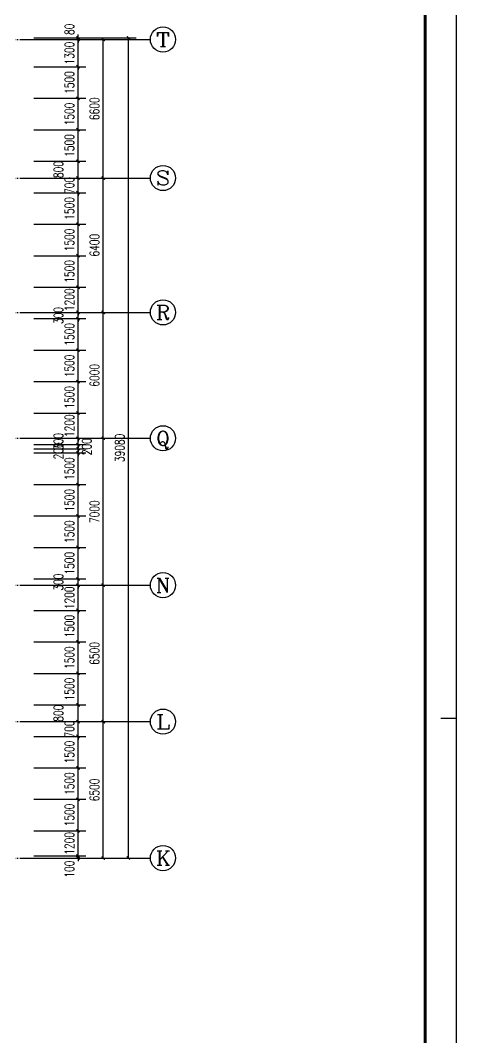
# Model space of a CAD drawing. Extents: x 712773 to 1022356, y -298958 to 209542.
# Drawn here: x 818123 to 838923, y -206609 to -158143 of the extents above; entities that cross this region are included whole.
import ezdxf
from ezdxf.enums import TextEntityAlignment as Align

# ---------------------------------------------------------------- set-up
doc = ezdxf.new("R2010")
doc.units = 0
doc.header["$LTSCALE"] = 500
doc.header["$MEASUREMENT"] = 0
doc.linetypes.add('DOTE', pattern=[2.42, 2, -0.2, 0.02, -0.2])
doc.layers.get('0').update_dxf_attribs({"linetype": 'CONTINUOUS'})
doc.layers.get('DEFPOINTS').update_dxf_attribs({"linetype": 'CONTINUOUS'})
for name, color, linetype in [('AXIS', 3, 'CONTINUOUS'), ('AXIS_TEXT', 7, 'CONTINUOUS'), ('DOTE', 1, 'DOTE'), ('T-TK', 157, 'CONTINUOUS'), ('照明平面标注层', 111, 'CONTINUOUS')]:
    doc.layers.add(name, color=color, linetype=linetype)
doc.styles.add('_TCH_AXIS', font='COMPLEX', dxfattribs={"bigfont": 'GBCBIG'})
doc.styles.add('_TCH_DIM_T3', font='SIMPLEX', dxfattribs={"width": 0.705882, "bigfont": 'GBCBIG'})
doc.styles.add('COMPLEX', font='COMPLEX')
doc.dimstyles.new('_TCH_ARCH&&150', dxfattribs={"dimtxt": 446.25, "dimasz": 150, "dimexe": 375, "dimexo": 450, "dimgap": 189.375, "dimtad": 1, "dimdec": 0, "dimzin": 0, "dimdsep": 46, "dimtxsty": '_TCH_DIM_T3', "dimblk": 'ARCHTICK', "dimcen": 0.09, "dimclrt": 7, "dimazin": 2, "dimtfac": 1, "dimtdec": 0, "dimtix": 1, "dimtmove": 2, "dimatfit": 3, "dimfxl": 0, "dimtolj": 1, "dimtzin": 0, "dimarcsym": 0})

# ---------------------------------------------------------------- blocks, each defined once
blk = doc.blocks.new('A1E图框')
at = {"layer": 'T-TK'}
for p, q in [((118900, -84100), (118900, -24700)), ((118900, -54400), (118400, -54400))]:
    blk.add_line(p, q, dxfattribs=at)
at = {"layer": 'T-TK', "const_width": 100}
blk.add_lwpolyline([(37300, -83100), (117900, -83100), (117900, -25700), (37300, -25700)], close=True, dxfattribs=at)
blk = doc.blocks.new('_ArchTick')
at = {"color": 0, "linetype": 'ByBlock', "const_width": 0.4}
blk.add_lwpolyline([(-0.5, -0.5), (0.5, 0.5)], dxfattribs=at)
blk = doc.blocks.new('*D139')
at = {"layer": 'AXIS', "color": 0, "lineweight": -2, "transparency": 16777216}
for p, q in [((818773, -158975), (823648, -158975)), ((823273, -198055), (823273, -158975)), ((818773, -198055), (823648, -198055))]:
    blk.add_line(p, q, dxfattribs=at)
at = {"layer": 'DEFPOINTS', "color": 0, "transparency": 16777216}
for p in [(818323, -158975), (823273, -158975), (818323, -198055)]:
    blk.add_point(p, dxfattribs=at)
at = {"layer": 'AXIS', "color": 0, "lineweight": -2, "transparency": 16777216, "xscale": 150, "yscale": 150, "zscale": 150}
for p, rotation in [((823273, -158975), 90), ((823273, -198055), 270)]:
    blk.add_blockref('_ArchTick', p, dxfattribs=dict(at, rotation=rotation))
at = {"layer": 'AXIS', "color": 7, "transparency": 16777216, "insert": (822861, -178515), "char_height": 446.2, "attachment_point": 5, "rotation": 90, "style": '_TCH_DIM_T3'}
blk.add_mtext('\\A1;39080', dxfattribs=at)
blk = doc.blocks.new('*D140')
at = {"layer": 'AXIS', "color": 0, "lineweight": -2, "transparency": 16777216}
for p, q in [((818773, -191555), (822448, -191555)), ((822073, -198055), (822073, -191555)), ((818773, -198055), (822448, -198055))]:
    blk.add_line(p, q, dxfattribs=at)
at = {"layer": 'DEFPOINTS', "color": 0, "transparency": 16777216}
for p in [(818323, -191555), (822073, -191555), (818323, -198055)]:
    blk.add_point(p, dxfattribs=at)
at = {"layer": 'AXIS', "color": 0, "lineweight": -2, "transparency": 16777216, "xscale": 150, "yscale": 150, "zscale": 150}
for p, rotation in [((822073, -191555), 90), ((822073, -198055), 270)]:
    blk.add_blockref('_ArchTick', p, dxfattribs=dict(at, rotation=rotation))
at = {"layer": 'AXIS', "color": 7, "transparency": 16777216, "insert": (821661, -194805), "char_height": 446.2, "attachment_point": 5, "rotation": 90, "style": '_TCH_DIM_T3'}
blk.add_mtext('\\A1;6500', dxfattribs=at)
blk = doc.blocks.new('*D141')
at = {"layer": 'AXIS', "color": 0, "lineweight": -2, "transparency": 16777216}
for p, q in [((818773, -185055), (822448, -185055)), ((822073, -191555), (822073, -185055)), ((818773, -191555), (822448, -191555))]:
    blk.add_line(p, q, dxfattribs=at)
at = {"layer": 'DEFPOINTS', "color": 0, "transparency": 16777216}
for p in [(818323, -185055), (822073, -185055), (818323, -191555)]:
    blk.add_point(p, dxfattribs=at)
at = {"layer": 'AXIS', "color": 0, "lineweight": -2, "transparency": 16777216, "xscale": 150, "yscale": 150, "zscale": 150}
for p, rotation in [((822073, -185055), 90), ((822073, -191555), 270)]:
    blk.add_blockref('_ArchTick', p, dxfattribs=dict(at, rotation=rotation))
at = {"layer": 'AXIS', "color": 7, "transparency": 16777216, "insert": (821661, -188305), "char_height": 446.2, "attachment_point": 5, "rotation": 90, "style": '_TCH_DIM_T3'}
blk.add_mtext('\\A1;6500', dxfattribs=at)
blk = doc.blocks.new('*D142')
at = {"layer": 'AXIS', "color": 0, "lineweight": -2, "transparency": 16777216}
for p, q in [((818773, -178055), (822448, -178055)), ((822073, -185055), (822073, -178055)), ((818773, -185055), (822448, -185055))]:
    blk.add_line(p, q, dxfattribs=at)
at = {"layer": 'DEFPOINTS', "color": 0, "transparency": 16777216}
for p in [(818323, -178055), (822073, -178055), (818323, -185055)]:
    blk.add_point(p, dxfattribs=at)
at = {"layer": 'AXIS', "color": 0, "lineweight": -2, "transparency": 16777216, "xscale": 150, "yscale": 150, "zscale": 150}
for p, rotation in [((822073, -178055), 90), ((822073, -185055), 270)]:
    blk.add_blockref('_ArchTick', p, dxfattribs=dict(at, rotation=rotation))
at = {"layer": 'AXIS', "color": 7, "transparency": 16777216, "insert": (821661, -181555), "char_height": 446.2, "attachment_point": 5, "rotation": 90, "style": '_TCH_DIM_T3'}
blk.add_mtext('\\A1;7000', dxfattribs=at)
blk = doc.blocks.new('*D143')
at = {"layer": 'AXIS', "color": 0, "lineweight": -2, "transparency": 16777216}
for p, q in [((818773, -172055), (822448, -172055)), ((822073, -178055), (822073, -172055)), ((818773, -178055), (822448, -178055))]:
    blk.add_line(p, q, dxfattribs=at)
at = {"layer": 'DEFPOINTS', "color": 0, "transparency": 16777216}
for p in [(818323, -172055), (822073, -172055), (818323, -178055)]:
    blk.add_point(p, dxfattribs=at)
at = {"layer": 'AXIS', "color": 0, "lineweight": -2, "transparency": 16777216, "xscale": 150, "yscale": 150, "zscale": 150}
for p, rotation in [((822073, -172055), 90), ((822073, -178055), 270)]:
    blk.add_blockref('_ArchTick', p, dxfattribs=dict(at, rotation=rotation))
at = {"layer": 'AXIS', "color": 7, "transparency": 16777216, "insert": (821661, -175055), "char_height": 446.2, "attachment_point": 5, "rotation": 90, "style": '_TCH_DIM_T3'}
blk.add_mtext('\\A1;6000', dxfattribs=at)
blk = doc.blocks.new('*D144')
at = {"layer": 'AXIS', "color": 0, "lineweight": -2, "transparency": 16777216}
for p, q in [((818773, -165655), (822448, -165655)), ((822073, -172055), (822073, -165655)), ((818773, -172055), (822448, -172055))]:
    blk.add_line(p, q, dxfattribs=at)
at = {"layer": 'DEFPOINTS', "color": 0, "transparency": 16777216}
for p in [(818323, -165655), (822073, -165655), (818323, -172055)]:
    blk.add_point(p, dxfattribs=at)
at = {"layer": 'AXIS', "color": 0, "lineweight": -2, "transparency": 16777216, "xscale": 150, "yscale": 150, "zscale": 150}
for p, rotation in [((822073, -165655), 90), ((822073, -172055), 270)]:
    blk.add_blockref('_ArchTick', p, dxfattribs=dict(at, rotation=rotation))
at = {"layer": 'AXIS', "color": 7, "transparency": 16777216, "insert": (821661, -168855), "char_height": 446.2, "attachment_point": 5, "rotation": 90, "style": '_TCH_DIM_T3'}
blk.add_mtext('\\A1;6400', dxfattribs=at)
blk = doc.blocks.new('*D145')
at = {"layer": 'AXIS', "color": 0, "lineweight": -2, "transparency": 16777216}
for p, q in [((818773, -159055), (822448, -159055)), ((822073, -165655), (822073, -159055)), ((818773, -165655), (822448, -165655))]:
    blk.add_line(p, q, dxfattribs=at)
at = {"layer": 'DEFPOINTS', "color": 0, "transparency": 16777216}
for p in [(818323, -159055), (822073, -159055), (818323, -165655)]:
    blk.add_point(p, dxfattribs=at)
at = {"layer": 'AXIS', "color": 0, "lineweight": -2, "transparency": 16777216, "xscale": 150, "yscale": 150, "zscale": 150}
for p, rotation in [((822073, -159055), 90), ((822073, -165655), 270)]:
    blk.add_blockref('_ArchTick', p, dxfattribs=dict(at, rotation=rotation))
at = {"layer": 'AXIS', "color": 7, "transparency": 16777216, "insert": (821661, -162355), "char_height": 446.2, "attachment_point": 5, "rotation": 90, "style": '_TCH_DIM_T3'}
blk.add_mtext('\\A1;6600', dxfattribs=at)
blk = doc.blocks.new('*D220')
at = {"layer": 'AXIS', "color": 0, "lineweight": -2, "transparency": 16777216}
for p, q in [((818773, -197955), (821248, -197955)), ((818773, -198055), (821248, -198055)), ((820873, -197955), (820873, -197805)), ((820873, -198055), (820873, -197955)), ((820873, -198055), (820873, -198205))]:
    blk.add_line(p, q, dxfattribs=at)
at = {"layer": 'DEFPOINTS', "color": 0, "transparency": 16777216}
for p in [(818323, -197955), (818323, -198055), (820873, -197955)]:
    blk.add_point(p, dxfattribs=at)
at = {"layer": 'AXIS', "color": 0, "lineweight": -2, "transparency": 16777216, "xscale": 150, "yscale": 150, "zscale": 150}
for p, rotation in [((820873, -197955), 270), ((820873, -198055), 90)]:
    blk.add_blockref('_ArchTick', p, dxfattribs=dict(at, rotation=rotation))
at = {"layer": 'AXIS', "color": 7, "transparency": 16777216, "insert": (820461, -198580), "char_height": 446.2, "attachment_point": 5, "rotation": 90, "style": '_TCH_DIM_T3'}
blk.add_mtext('\\A1;100', dxfattribs=at)
blk = doc.blocks.new('*D221')
at = {"layer": 'AXIS', "color": 0, "lineweight": -2, "transparency": 16777216}
for p, q in [((818773, -196755), (821248, -196755)), ((820873, -196755), (820873, -196605)), ((820873, -197955), (820873, -196755)), ((818773, -197955), (821248, -197955)), ((820873, -197955), (820873, -198105))]:
    blk.add_line(p, q, dxfattribs=at)
at = {"layer": 'DEFPOINTS', "color": 0, "transparency": 16777216}
for p in [(818323, -196755), (820873, -196755), (818323, -197955)]:
    blk.add_point(p, dxfattribs=at)
at = {"layer": 'AXIS', "color": 0, "lineweight": -2, "transparency": 16777216, "xscale": 150, "yscale": 150, "zscale": 150}
for p, rotation in [((820873, -196755), 270), ((820873, -197955), 90)]:
    blk.add_blockref('_ArchTick', p, dxfattribs=dict(at, rotation=rotation))
at = {"layer": 'AXIS', "color": 7, "transparency": 16777216, "insert": (820461, -197355), "char_height": 446.2, "attachment_point": 5, "rotation": 90, "style": '_TCH_DIM_T3'}
blk.add_mtext('\\A1;1200', dxfattribs=at)
blk = doc.blocks.new('*D222')
at = {"layer": 'AXIS', "color": 0, "lineweight": -2, "transparency": 16777216}
for p, q in [((818773, -195255), (821248, -195255)), ((820873, -196755), (820873, -195255)), ((818773, -196755), (821248, -196755))]:
    blk.add_line(p, q, dxfattribs=at)
at = {"layer": 'DEFPOINTS', "color": 0, "transparency": 16777216}
for p in [(818323, -195255), (820873, -195255), (818323, -196755)]:
    blk.add_point(p, dxfattribs=at)
at = {"layer": 'AXIS', "color": 0, "lineweight": -2, "transparency": 16777216, "xscale": 150, "yscale": 150, "zscale": 150}
for p, rotation in [((820873, -195255), 90), ((820873, -196755), 270)]:
    blk.add_blockref('_ArchTick', p, dxfattribs=dict(at, rotation=rotation))
at = {"layer": 'AXIS', "color": 7, "transparency": 16777216, "insert": (820461, -196005), "char_height": 446.2, "attachment_point": 5, "rotation": 90, "style": '_TCH_DIM_T3'}
blk.add_mtext('\\A1;1500', dxfattribs=at)
blk = doc.blocks.new('*D223')
at = {"layer": 'AXIS', "color": 0, "lineweight": -2, "transparency": 16777216}
for p, q in [((818773, -193755), (821248, -193755)), ((820873, -195255), (820873, -193755)), ((818773, -195255), (821248, -195255))]:
    blk.add_line(p, q, dxfattribs=at)
at = {"layer": 'DEFPOINTS', "color": 0, "transparency": 16777216}
for p in [(818323, -193755), (820873, -193755), (818323, -195255)]:
    blk.add_point(p, dxfattribs=at)
at = {"layer": 'AXIS', "color": 0, "lineweight": -2, "transparency": 16777216, "xscale": 150, "yscale": 150, "zscale": 150}
for p, rotation in [((820873, -193755), 90), ((820873, -195255), 270)]:
    blk.add_blockref('_ArchTick', p, dxfattribs=dict(at, rotation=rotation))
at = {"layer": 'AXIS', "color": 7, "transparency": 16777216, "insert": (820461, -194505), "char_height": 446.2, "attachment_point": 5, "rotation": 90, "style": '_TCH_DIM_T3'}
blk.add_mtext('\\A1;1500', dxfattribs=at)
blk = doc.blocks.new('*D224')
at = {"layer": 'AXIS', "color": 0, "lineweight": -2, "transparency": 16777216}
for p, q in [((818773, -192255), (821248, -192255)), ((820873, -193755), (820873, -192255)), ((818773, -193755), (821248, -193755))]:
    blk.add_line(p, q, dxfattribs=at)
at = {"layer": 'DEFPOINTS', "color": 0, "transparency": 16777216}
for p in [(818323, -192255), (820873, -192255), (818323, -193755)]:
    blk.add_point(p, dxfattribs=at)
at = {"layer": 'AXIS', "color": 0, "lineweight": -2, "transparency": 16777216, "xscale": 150, "yscale": 150, "zscale": 150}
for p, rotation in [((820873, -192255), 90), ((820873, -193755), 270)]:
    blk.add_blockref('_ArchTick', p, dxfattribs=dict(at, rotation=rotation))
at = {"layer": 'AXIS', "color": 7, "transparency": 16777216, "insert": (820461, -193005), "char_height": 446.2, "attachment_point": 5, "rotation": 90, "style": '_TCH_DIM_T3'}
blk.add_mtext('\\A1;1500', dxfattribs=at)
blk = doc.blocks.new('*D225')
at = {"layer": 'AXIS', "color": 0, "lineweight": -2, "transparency": 16777216}
for p, q in [((820873, -191555), (820873, -191405)), ((818773, -191555), (821248, -191555)), ((820873, -192255), (820873, -191555)), ((818773, -192255), (821248, -192255)), ((820873, -192255), (820873, -192405))]:
    blk.add_line(p, q, dxfattribs=at)
at = {"layer": 'DEFPOINTS', "color": 0, "transparency": 16777216}
for p in [(818323, -191555), (820873, -191555), (818323, -192255)]:
    blk.add_point(p, dxfattribs=at)
at = {"layer": 'AXIS', "color": 0, "lineweight": -2, "transparency": 16777216, "xscale": 150, "yscale": 150, "zscale": 150}
for p, rotation in [((820873, -191555), 270), ((820873, -192255), 90)]:
    blk.add_blockref('_ArchTick', p, dxfattribs=dict(at, rotation=rotation))
at = {"layer": 'AXIS', "color": 7, "transparency": 16777216, "insert": (820461, -191905), "char_height": 446.2, "attachment_point": 5, "rotation": 90, "style": '_TCH_DIM_T3'}
blk.add_mtext('\\A1;700', dxfattribs=at)
blk = doc.blocks.new('*D226')
at = {"layer": 'AXIS', "color": 0, "lineweight": -2, "transparency": 16777216}
for p, q in [((818773, -190755), (821248, -190755)), ((820873, -191555), (820873, -190755)), ((818773, -191555), (821248, -191555))]:
    blk.add_line(p, q, dxfattribs=at)
at = {"layer": 'DEFPOINTS', "color": 0, "transparency": 16777216}
for p in [(818323, -190755), (820873, -190755), (818323, -191555)]:
    blk.add_point(p, dxfattribs=at)
at = {"layer": 'AXIS', "color": 0, "lineweight": -2, "transparency": 16777216, "xscale": 150, "yscale": 150, "zscale": 150}
for p, rotation in [((820873, -190755), 90), ((820873, -191555), 270)]:
    blk.add_blockref('_ArchTick', p, dxfattribs=dict(at, rotation=rotation))
at = {"layer": 'AXIS', "color": 7, "transparency": 16777216, "insert": (819936, -191155), "char_height": 446.2, "attachment_point": 5, "rotation": 90, "style": '_TCH_DIM_T3'}
blk.add_mtext('\\A1;800', dxfattribs=at)
blk = doc.blocks.new('*D227')
at = {"layer": 'AXIS', "color": 0, "lineweight": -2, "transparency": 16777216}
for p, q in [((818773, -189255), (821248, -189255)), ((820873, -190755), (820873, -189255)), ((818773, -190755), (821248, -190755))]:
    blk.add_line(p, q, dxfattribs=at)
at = {"layer": 'DEFPOINTS', "color": 0, "transparency": 16777216}
for p in [(818323, -189255), (820873, -189255), (818323, -190755)]:
    blk.add_point(p, dxfattribs=at)
at = {"layer": 'AXIS', "color": 0, "lineweight": -2, "transparency": 16777216, "xscale": 150, "yscale": 150, "zscale": 150}
for p, rotation in [((820873, -189255), 90), ((820873, -190755), 270)]:
    blk.add_blockref('_ArchTick', p, dxfattribs=dict(at, rotation=rotation))
at = {"layer": 'AXIS', "color": 7, "transparency": 16777216, "insert": (820461, -190005), "char_height": 446.2, "attachment_point": 5, "rotation": 90, "style": '_TCH_DIM_T3'}
blk.add_mtext('\\A1;1500', dxfattribs=at)
blk = doc.blocks.new('*D228')
at = {"layer": 'AXIS', "color": 0, "lineweight": -2, "transparency": 16777216}
for p, q in [((818773, -187755), (821248, -187755)), ((820873, -189255), (820873, -187755)), ((818773, -189255), (821248, -189255))]:
    blk.add_line(p, q, dxfattribs=at)
at = {"layer": 'DEFPOINTS', "color": 0, "transparency": 16777216}
for p in [(818323, -187755), (820873, -187755), (818323, -189255)]:
    blk.add_point(p, dxfattribs=at)
at = {"layer": 'AXIS', "color": 0, "lineweight": -2, "transparency": 16777216, "xscale": 150, "yscale": 150, "zscale": 150}
for p, rotation in [((820873, -187755), 90), ((820873, -189255), 270)]:
    blk.add_blockref('_ArchTick', p, dxfattribs=dict(at, rotation=rotation))
at = {"layer": 'AXIS', "color": 7, "transparency": 16777216, "insert": (820461, -188505), "char_height": 446.2, "attachment_point": 5, "rotation": 90, "style": '_TCH_DIM_T3'}
blk.add_mtext('\\A1;1500', dxfattribs=at)
blk = doc.blocks.new('*D229')
at = {"layer": 'AXIS', "color": 0, "lineweight": -2, "transparency": 16777216}
for p, q in [((818773, -186255), (821248, -186255)), ((820873, -187755), (820873, -186255)), ((818773, -187755), (821248, -187755))]:
    blk.add_line(p, q, dxfattribs=at)
at = {"layer": 'DEFPOINTS', "color": 0, "transparency": 16777216}
for p in [(818323, -186255), (820873, -186255), (818323, -187755)]:
    blk.add_point(p, dxfattribs=at)
at = {"layer": 'AXIS', "color": 0, "lineweight": -2, "transparency": 16777216, "xscale": 150, "yscale": 150, "zscale": 150}
for p, rotation in [((820873, -186255), 90), ((820873, -187755), 270)]:
    blk.add_blockref('_ArchTick', p, dxfattribs=dict(at, rotation=rotation))
at = {"layer": 'AXIS', "color": 7, "transparency": 16777216, "insert": (820461, -187005), "char_height": 446.2, "attachment_point": 5, "rotation": 90, "style": '_TCH_DIM_T3'}
blk.add_mtext('\\A1;1500', dxfattribs=at)
blk = doc.blocks.new('*D230')
at = {"layer": 'AXIS', "color": 0, "lineweight": -2, "transparency": 16777216}
for p, q in [((818773, -185055), (821248, -185055)), ((820873, -185055), (820873, -184905)), ((820873, -186255), (820873, -185055)), ((818773, -186255), (821248, -186255)), ((820873, -186255), (820873, -186405))]:
    blk.add_line(p, q, dxfattribs=at)
at = {"layer": 'DEFPOINTS', "color": 0, "transparency": 16777216}
for p in [(818323, -185055), (820873, -185055), (818323, -186255)]:
    blk.add_point(p, dxfattribs=at)
at = {"layer": 'AXIS', "color": 0, "lineweight": -2, "transparency": 16777216, "xscale": 150, "yscale": 150, "zscale": 150}
for p, rotation in [((820873, -185055), 270), ((820873, -186255), 90)]:
    blk.add_blockref('_ArchTick', p, dxfattribs=dict(at, rotation=rotation))
at = {"layer": 'AXIS', "color": 7, "transparency": 16777216, "insert": (820461, -185655), "char_height": 446.2, "attachment_point": 5, "rotation": 90, "style": '_TCH_DIM_T3'}
blk.add_mtext('\\A1;1200', dxfattribs=at)
blk = doc.blocks.new('*D231')
at = {"layer": 'AXIS', "color": 0, "lineweight": -2, "transparency": 16777216}
for p, q in [((820873, -184755), (820873, -184605)), ((818773, -184755), (821248, -184755)), ((818773, -185055), (821248, -185055)), ((820873, -185055), (820873, -184755)), ((820873, -185055), (820873, -185205))]:
    blk.add_line(p, q, dxfattribs=at)
at = {"layer": 'DEFPOINTS', "color": 0, "transparency": 16777216}
for p in [(818323, -184755), (818323, -185055), (820873, -184755)]:
    blk.add_point(p, dxfattribs=at)
at = {"layer": 'AXIS', "color": 0, "lineweight": -2, "transparency": 16777216, "xscale": 150, "yscale": 150, "zscale": 150}
for p, rotation in [((820873, -184755), 270), ((820873, -185055), 90)]:
    blk.add_blockref('_ArchTick', p, dxfattribs=dict(at, rotation=rotation))
at = {"layer": 'AXIS', "color": 7, "transparency": 16777216, "insert": (819936, -184905), "char_height": 446.2, "attachment_point": 5, "rotation": 90, "style": '_TCH_DIM_T3'}
blk.add_mtext('\\A1;300', dxfattribs=at)
blk = doc.blocks.new('*D232')
at = {"layer": 'AXIS', "color": 0, "lineweight": -2, "transparency": 16777216}
for p, q in [((818773, -183255), (821248, -183255)), ((820873, -184755), (820873, -183255)), ((818773, -184755), (821248, -184755))]:
    blk.add_line(p, q, dxfattribs=at)
at = {"layer": 'DEFPOINTS', "color": 0, "transparency": 16777216}
for p in [(818323, -183255), (820873, -183255), (818323, -184755)]:
    blk.add_point(p, dxfattribs=at)
at = {"layer": 'AXIS', "color": 0, "lineweight": -2, "transparency": 16777216, "xscale": 150, "yscale": 150, "zscale": 150}
for p, rotation in [((820873, -183255), 90), ((820873, -184755), 270)]:
    blk.add_blockref('_ArchTick', p, dxfattribs=dict(at, rotation=rotation))
at = {"layer": 'AXIS', "color": 7, "transparency": 16777216, "insert": (820461, -184005), "char_height": 446.2, "attachment_point": 5, "rotation": 90, "style": '_TCH_DIM_T3'}
blk.add_mtext('\\A1;1500', dxfattribs=at)
blk = doc.blocks.new('*D233')
at = {"layer": 'AXIS', "color": 0, "lineweight": -2, "transparency": 16777216}
for p, q in [((818773, -181755), (821248, -181755)), ((820873, -183255), (820873, -181755)), ((818773, -183255), (821248, -183255))]:
    blk.add_line(p, q, dxfattribs=at)
at = {"layer": 'DEFPOINTS', "color": 0, "transparency": 16777216}
for p in [(818323, -181755), (820873, -181755), (818323, -183255)]:
    blk.add_point(p, dxfattribs=at)
at = {"layer": 'AXIS', "color": 0, "lineweight": -2, "transparency": 16777216, "xscale": 150, "yscale": 150, "zscale": 150}
for p, rotation in [((820873, -181755), 90), ((820873, -183255), 270)]:
    blk.add_blockref('_ArchTick', p, dxfattribs=dict(at, rotation=rotation))
at = {"layer": 'AXIS', "color": 7, "transparency": 16777216, "insert": (820461, -182505), "char_height": 446.2, "attachment_point": 5, "rotation": 90, "style": '_TCH_DIM_T3'}
blk.add_mtext('\\A1;1500', dxfattribs=at)
blk = doc.blocks.new('*D234')
at = {"layer": 'AXIS', "color": 0, "lineweight": -2, "transparency": 16777216}
for p, q in [((818773, -180255), (821248, -180255)), ((820873, -181755), (820873, -180255)), ((818773, -181755), (821248, -181755))]:
    blk.add_line(p, q, dxfattribs=at)
at = {"layer": 'DEFPOINTS', "color": 0, "transparency": 16777216}
for p in [(818323, -180255), (820873, -180255), (818323, -181755)]:
    blk.add_point(p, dxfattribs=at)
at = {"layer": 'AXIS', "color": 0, "lineweight": -2, "transparency": 16777216, "xscale": 150, "yscale": 150, "zscale": 150}
for p, rotation in [((820873, -180255), 90), ((820873, -181755), 270)]:
    blk.add_blockref('_ArchTick', p, dxfattribs=dict(at, rotation=rotation))
at = {"layer": 'AXIS', "color": 7, "transparency": 16777216, "insert": (820461, -181005), "char_height": 446.2, "attachment_point": 5, "rotation": 90, "style": '_TCH_DIM_T3'}
blk.add_mtext('\\A1;1500', dxfattribs=at)
blk = doc.blocks.new('*D235')
at = {"layer": 'AXIS', "color": 0, "lineweight": -2, "transparency": 16777216}
for p, q in [((818773, -178755), (821248, -178755)), ((820873, -180255), (820873, -178755)), ((818773, -180255), (821248, -180255))]:
    blk.add_line(p, q, dxfattribs=at)
at = {"layer": 'DEFPOINTS', "color": 0, "transparency": 16777216}
for p in [(818323, -178755), (820873, -178755), (818323, -180255)]:
    blk.add_point(p, dxfattribs=at)
at = {"layer": 'AXIS', "color": 0, "lineweight": -2, "transparency": 16777216, "xscale": 150, "yscale": 150, "zscale": 150}
for p, rotation in [((820873, -178755), 90), ((820873, -180255), 270)]:
    blk.add_blockref('_ArchTick', p, dxfattribs=dict(at, rotation=rotation))
at = {"layer": 'AXIS', "color": 7, "transparency": 16777216, "insert": (820461, -179505), "char_height": 446.2, "attachment_point": 5, "rotation": 90, "style": '_TCH_DIM_T3'}
blk.add_mtext('\\A1;1500', dxfattribs=at)
blk = doc.blocks.new('*D236')
at = {"layer": 'AXIS', "color": 0, "lineweight": -2, "transparency": 16777216}
for p, q in [((818773, -178555), (821248, -178555)), ((818773, -178755), (821248, -178755)), ((820873, -178555), (820873, -178405)), ((820873, -178755), (820873, -178555)), ((820873, -178755), (820873, -178905))]:
    blk.add_line(p, q, dxfattribs=at)
at = {"layer": 'DEFPOINTS', "color": 0, "transparency": 16777216}
for p in [(818323, -178555), (818323, -178755), (820873, -178555)]:
    blk.add_point(p, dxfattribs=at)
at = {"layer": 'AXIS', "color": 0, "lineweight": -2, "transparency": 16777216, "xscale": 150, "yscale": 150, "zscale": 150}
for p, rotation in [((820873, -178555), 270), ((820873, -178755), 90)]:
    blk.add_blockref('_ArchTick', p, dxfattribs=dict(at, rotation=rotation))
at = {"layer": 'AXIS', "color": 7, "transparency": 16777216, "insert": (819936, -178655), "char_height": 446.2, "attachment_point": 5, "rotation": 90, "style": '_TCH_DIM_T3'}
blk.add_mtext('\\A1;200', dxfattribs=at)
blk = doc.blocks.new('*D237')
at = {"layer": 'AXIS', "color": 0, "lineweight": -2, "transparency": 16777216}
for p, q in [((818773, -178355), (821248, -178355)), ((820873, -178355), (820873, -178205)), ((820873, -178555), (820873, -178355)), ((818773, -178555), (821248, -178555)), ((820873, -178555), (820873, -178705))]:
    blk.add_line(p, q, dxfattribs=at)
at = {"layer": 'DEFPOINTS', "color": 0, "transparency": 16777216}
for p in [(818323, -178355), (820873, -178355), (818323, -178555)]:
    blk.add_point(p, dxfattribs=at)
at = {"layer": 'AXIS', "color": 0, "lineweight": -2, "transparency": 16777216, "xscale": 150, "yscale": 150, "zscale": 150}
for p, rotation in [((820873, -178355), 270), ((820873, -178555), 90)]:
    blk.add_blockref('_ArchTick', p, dxfattribs=dict(at, rotation=rotation))
at = {"layer": 'AXIS', "color": 7, "transparency": 16777216, "insert": (821286, -178455), "char_height": 446.2, "attachment_point": 5, "rotation": 90, "style": '_TCH_DIM_T3'}
blk.add_mtext('\\A1;200', dxfattribs=at)
blk = doc.blocks.new('*D238')
at = {"layer": 'AXIS', "color": 0, "lineweight": -2, "transparency": 16777216}
for p, q in [((818773, -178055), (821248, -178055)), ((818773, -178355), (821248, -178355)), ((820873, -178055), (820873, -177905)), ((820873, -178355), (820873, -178055)), ((820873, -178355), (820873, -178505))]:
    blk.add_line(p, q, dxfattribs=at)
at = {"layer": 'DEFPOINTS', "color": 0, "transparency": 16777216}
for p in [(818323, -178055), (818323, -178355), (820873, -178055)]:
    blk.add_point(p, dxfattribs=at)
at = {"layer": 'AXIS', "color": 0, "lineweight": -2, "transparency": 16777216, "xscale": 150, "yscale": 150, "zscale": 150}
for p, rotation in [((820873, -178055), 270), ((820873, -178355), 90)]:
    blk.add_blockref('_ArchTick', p, dxfattribs=dict(at, rotation=rotation))
at = {"layer": 'AXIS', "color": 7, "transparency": 16777216, "insert": (819936, -178205), "char_height": 446.2, "attachment_point": 5, "rotation": 90, "style": '_TCH_DIM_T3'}
blk.add_mtext('\\A1;300', dxfattribs=at)
blk = doc.blocks.new('*D239')
at = {"layer": 'AXIS', "color": 0, "lineweight": -2, "transparency": 16777216}
for p, q in [((818773, -176855), (821248, -176855)), ((820873, -176855), (820873, -176705)), ((820873, -178055), (820873, -176855)), ((818773, -178055), (821248, -178055)), ((820873, -178055), (820873, -178205))]:
    blk.add_line(p, q, dxfattribs=at)
at = {"layer": 'DEFPOINTS', "color": 0, "transparency": 16777216}
for p in [(818323, -176855), (820873, -176855), (818323, -178055)]:
    blk.add_point(p, dxfattribs=at)
at = {"layer": 'AXIS', "color": 0, "lineweight": -2, "transparency": 16777216, "xscale": 150, "yscale": 150, "zscale": 150}
for p, rotation in [((820873, -176855), 270), ((820873, -178055), 90)]:
    blk.add_blockref('_ArchTick', p, dxfattribs=dict(at, rotation=rotation))
at = {"layer": 'AXIS', "color": 7, "transparency": 16777216, "insert": (820461, -177455), "char_height": 446.2, "attachment_point": 5, "rotation": 90, "style": '_TCH_DIM_T3'}
blk.add_mtext('\\A1;1200', dxfattribs=at)
blk = doc.blocks.new('*D240')
at = {"layer": 'AXIS', "color": 0, "lineweight": -2, "transparency": 16777216}
for p, q in [((818773, -175355), (821248, -175355)), ((820873, -176855), (820873, -175355)), ((818773, -176855), (821248, -176855))]:
    blk.add_line(p, q, dxfattribs=at)
at = {"layer": 'DEFPOINTS', "color": 0, "transparency": 16777216}
for p in [(818323, -175355), (820873, -175355), (818323, -176855)]:
    blk.add_point(p, dxfattribs=at)
at = {"layer": 'AXIS', "color": 0, "lineweight": -2, "transparency": 16777216, "xscale": 150, "yscale": 150, "zscale": 150}
for p, rotation in [((820873, -175355), 90), ((820873, -176855), 270)]:
    blk.add_blockref('_ArchTick', p, dxfattribs=dict(at, rotation=rotation))
at = {"layer": 'AXIS', "color": 7, "transparency": 16777216, "insert": (820461, -176105), "char_height": 446.2, "attachment_point": 5, "rotation": 90, "style": '_TCH_DIM_T3'}
blk.add_mtext('\\A1;1500', dxfattribs=at)
blk = doc.blocks.new('*D241')
at = {"layer": 'AXIS', "color": 0, "lineweight": -2, "transparency": 16777216}
for p, q in [((818773, -173855), (821248, -173855)), ((820873, -175355), (820873, -173855)), ((818773, -175355), (821248, -175355))]:
    blk.add_line(p, q, dxfattribs=at)
at = {"layer": 'DEFPOINTS', "color": 0, "transparency": 16777216}
for p in [(818323, -173855), (820873, -173855), (818323, -175355)]:
    blk.add_point(p, dxfattribs=at)
at = {"layer": 'AXIS', "color": 0, "lineweight": -2, "transparency": 16777216, "xscale": 150, "yscale": 150, "zscale": 150}
for p, rotation in [((820873, -173855), 90), ((820873, -175355), 270)]:
    blk.add_blockref('_ArchTick', p, dxfattribs=dict(at, rotation=rotation))
at = {"layer": 'AXIS', "color": 7, "transparency": 16777216, "insert": (820461, -174605), "char_height": 446.2, "attachment_point": 5, "rotation": 90, "style": '_TCH_DIM_T3'}
blk.add_mtext('\\A1;1500', dxfattribs=at)
blk = doc.blocks.new('*D242')
at = {"layer": 'AXIS', "color": 0, "lineweight": -2, "transparency": 16777216}
for p, q in [((818773, -172355), (821248, -172355)), ((820873, -173855), (820873, -172355)), ((818773, -173855), (821248, -173855))]:
    blk.add_line(p, q, dxfattribs=at)
at = {"layer": 'DEFPOINTS', "color": 0, "transparency": 16777216}
for p in [(818323, -172355), (820873, -172355), (818323, -173855)]:
    blk.add_point(p, dxfattribs=at)
at = {"layer": 'AXIS', "color": 0, "lineweight": -2, "transparency": 16777216, "xscale": 150, "yscale": 150, "zscale": 150}
for p, rotation in [((820873, -172355), 90), ((820873, -173855), 270)]:
    blk.add_blockref('_ArchTick', p, dxfattribs=dict(at, rotation=rotation))
at = {"layer": 'AXIS', "color": 7, "transparency": 16777216, "insert": (820461, -173105), "char_height": 446.2, "attachment_point": 5, "rotation": 90, "style": '_TCH_DIM_T3'}
blk.add_mtext('\\A1;1500', dxfattribs=at)
blk = doc.blocks.new('*D243')
at = {"layer": 'AXIS', "color": 0, "lineweight": -2, "transparency": 16777216}
for p, q in [((818773, -172055), (821248, -172055)), ((820873, -172055), (820873, -171905)), ((820873, -172355), (820873, -172055)), ((818773, -172355), (821248, -172355)), ((820873, -172355), (820873, -172505))]:
    blk.add_line(p, q, dxfattribs=at)
at = {"layer": 'DEFPOINTS', "color": 0, "transparency": 16777216}
for p in [(818323, -172055), (820873, -172055), (818323, -172355)]:
    blk.add_point(p, dxfattribs=at)
at = {"layer": 'AXIS', "color": 0, "lineweight": -2, "transparency": 16777216, "xscale": 150, "yscale": 150, "zscale": 150}
for p, rotation in [((820873, -172055), 270), ((820873, -172355), 90)]:
    blk.add_blockref('_ArchTick', p, dxfattribs=dict(at, rotation=rotation))
at = {"layer": 'AXIS', "color": 7, "transparency": 16777216, "insert": (819936, -172205), "char_height": 446.2, "attachment_point": 5, "rotation": 90, "style": '_TCH_DIM_T3'}
blk.add_mtext('\\A1;300', dxfattribs=at)
blk = doc.blocks.new('*D244')
at = {"layer": 'AXIS', "color": 0, "lineweight": -2, "transparency": 16777216}
for p, q in [((818773, -170855), (821248, -170855)), ((820873, -170855), (820873, -170705)), ((820873, -172055), (820873, -170855)), ((818773, -172055), (821248, -172055)), ((820873, -172055), (820873, -172205))]:
    blk.add_line(p, q, dxfattribs=at)
at = {"layer": 'DEFPOINTS', "color": 0, "transparency": 16777216}
for p in [(818323, -170855), (820873, -170855), (818323, -172055)]:
    blk.add_point(p, dxfattribs=at)
at = {"layer": 'AXIS', "color": 0, "lineweight": -2, "transparency": 16777216, "xscale": 150, "yscale": 150, "zscale": 150}
for p, rotation in [((820873, -170855), 270), ((820873, -172055), 90)]:
    blk.add_blockref('_ArchTick', p, dxfattribs=dict(at, rotation=rotation))
at = {"layer": 'AXIS', "color": 7, "transparency": 16777216, "insert": (820461, -171455), "char_height": 446.2, "attachment_point": 5, "rotation": 90, "style": '_TCH_DIM_T3'}
blk.add_mtext('\\A1;1200', dxfattribs=at)
blk = doc.blocks.new('*D245')
at = {"layer": 'AXIS', "color": 0, "lineweight": -2, "transparency": 16777216}
for p, q in [((818773, -169355), (821248, -169355)), ((820873, -170855), (820873, -169355)), ((818773, -170855), (821248, -170855))]:
    blk.add_line(p, q, dxfattribs=at)
at = {"layer": 'DEFPOINTS', "color": 0, "transparency": 16777216}
for p in [(818323, -169355), (820873, -169355), (818323, -170855)]:
    blk.add_point(p, dxfattribs=at)
at = {"layer": 'AXIS', "color": 0, "lineweight": -2, "transparency": 16777216, "xscale": 150, "yscale": 150, "zscale": 150}
for p, rotation in [((820873, -169355), 90), ((820873, -170855), 270)]:
    blk.add_blockref('_ArchTick', p, dxfattribs=dict(at, rotation=rotation))
at = {"layer": 'AXIS', "color": 7, "transparency": 16777216, "insert": (820461, -170105), "char_height": 446.2, "attachment_point": 5, "rotation": 90, "style": '_TCH_DIM_T3'}
blk.add_mtext('\\A1;1500', dxfattribs=at)
blk = doc.blocks.new('*D246')
at = {"layer": 'AXIS', "color": 0, "lineweight": -2, "transparency": 16777216}
for p, q in [((818773, -167855), (821248, -167855)), ((820873, -169355), (820873, -167855)), ((818773, -169355), (821248, -169355))]:
    blk.add_line(p, q, dxfattribs=at)
at = {"layer": 'DEFPOINTS', "color": 0, "transparency": 16777216}
for p in [(818323, -167855), (820873, -167855), (818323, -169355)]:
    blk.add_point(p, dxfattribs=at)
at = {"layer": 'AXIS', "color": 0, "lineweight": -2, "transparency": 16777216, "xscale": 150, "yscale": 150, "zscale": 150}
for p, rotation in [((820873, -167855), 90), ((820873, -169355), 270)]:
    blk.add_blockref('_ArchTick', p, dxfattribs=dict(at, rotation=rotation))
at = {"layer": 'AXIS', "color": 7, "transparency": 16777216, "insert": (820461, -168605), "char_height": 446.2, "attachment_point": 5, "rotation": 90, "style": '_TCH_DIM_T3'}
blk.add_mtext('\\A1;1500', dxfattribs=at)
blk = doc.blocks.new('*D247')
at = {"layer": 'AXIS', "color": 0, "lineweight": -2, "transparency": 16777216}
for p, q in [((818773, -166355), (821248, -166355)), ((820873, -167855), (820873, -166355)), ((818773, -167855), (821248, -167855))]:
    blk.add_line(p, q, dxfattribs=at)
at = {"layer": 'DEFPOINTS', "color": 0, "transparency": 16777216}
for p in [(818323, -166355), (820873, -166355), (818323, -167855)]:
    blk.add_point(p, dxfattribs=at)
at = {"layer": 'AXIS', "color": 0, "lineweight": -2, "transparency": 16777216, "xscale": 150, "yscale": 150, "zscale": 150}
for p, rotation in [((820873, -166355), 90), ((820873, -167855), 270)]:
    blk.add_blockref('_ArchTick', p, dxfattribs=dict(at, rotation=rotation))
at = {"layer": 'AXIS', "color": 7, "transparency": 16777216, "insert": (820461, -167105), "char_height": 446.2, "attachment_point": 5, "rotation": 90, "style": '_TCH_DIM_T3'}
blk.add_mtext('\\A1;1500', dxfattribs=at)
blk = doc.blocks.new('*D248')
at = {"layer": 'AXIS', "color": 0, "lineweight": -2, "transparency": 16777216}
for p, q in [((818773, -165655), (821248, -165655)), ((820873, -165655), (820873, -165505)), ((820873, -166355), (820873, -165655)), ((818773, -166355), (821248, -166355)), ((820873, -166355), (820873, -166505))]:
    blk.add_line(p, q, dxfattribs=at)
at = {"layer": 'DEFPOINTS', "color": 0, "transparency": 16777216}
for p in [(818323, -165655), (820873, -165655), (818323, -166355)]:
    blk.add_point(p, dxfattribs=at)
at = {"layer": 'AXIS', "color": 0, "lineweight": -2, "transparency": 16777216, "xscale": 150, "yscale": 150, "zscale": 150}
for p, rotation in [((820873, -165655), 270), ((820873, -166355), 90)]:
    blk.add_blockref('_ArchTick', p, dxfattribs=dict(at, rotation=rotation))
at = {"layer": 'AXIS', "color": 7, "transparency": 16777216, "insert": (820461, -166005), "char_height": 446.2, "attachment_point": 5, "rotation": 90, "style": '_TCH_DIM_T3'}
blk.add_mtext('\\A1;700', dxfattribs=at)
blk = doc.blocks.new('*D249')
at = {"layer": 'AXIS', "color": 0, "lineweight": -2, "transparency": 16777216}
for p, q in [((818773, -164855), (821248, -164855)), ((820873, -165655), (820873, -164855)), ((818773, -165655), (821248, -165655))]:
    blk.add_line(p, q, dxfattribs=at)
at = {"layer": 'DEFPOINTS', "color": 0, "transparency": 16777216}
for p in [(818323, -164855), (820873, -164855), (818323, -165655)]:
    blk.add_point(p, dxfattribs=at)
at = {"layer": 'AXIS', "color": 0, "lineweight": -2, "transparency": 16777216, "xscale": 150, "yscale": 150, "zscale": 150}
for p, rotation in [((820873, -164855), 90), ((820873, -165655), 270)]:
    blk.add_blockref('_ArchTick', p, dxfattribs=dict(at, rotation=rotation))
at = {"layer": 'AXIS', "color": 7, "transparency": 16777216, "insert": (819936, -165255), "char_height": 446.2, "attachment_point": 5, "rotation": 90, "style": '_TCH_DIM_T3'}
blk.add_mtext('\\A1;800', dxfattribs=at)
blk = doc.blocks.new('*D250')
at = {"layer": 'AXIS', "color": 0, "lineweight": -2, "transparency": 16777216}
for p, q in [((818773, -163355), (821248, -163355)), ((820873, -164855), (820873, -163355)), ((818773, -164855), (821248, -164855))]:
    blk.add_line(p, q, dxfattribs=at)
at = {"layer": 'DEFPOINTS', "color": 0, "transparency": 16777216}
for p in [(818323, -163355), (820873, -163355), (818323, -164855)]:
    blk.add_point(p, dxfattribs=at)
at = {"layer": 'AXIS', "color": 0, "lineweight": -2, "transparency": 16777216, "xscale": 150, "yscale": 150, "zscale": 150}
for p, rotation in [((820873, -163355), 90), ((820873, -164855), 270)]:
    blk.add_blockref('_ArchTick', p, dxfattribs=dict(at, rotation=rotation))
at = {"layer": 'AXIS', "color": 7, "transparency": 16777216, "insert": (820461, -164105), "char_height": 446.2, "attachment_point": 5, "rotation": 90, "style": '_TCH_DIM_T3'}
blk.add_mtext('\\A1;1500', dxfattribs=at)
blk = doc.blocks.new('*D251')
at = {"layer": 'AXIS', "color": 0, "lineweight": -2, "transparency": 16777216}
for p, q in [((818773, -161855), (821248, -161855)), ((820873, -163355), (820873, -161855)), ((818773, -163355), (821248, -163355))]:
    blk.add_line(p, q, dxfattribs=at)
at = {"layer": 'DEFPOINTS', "color": 0, "transparency": 16777216}
for p in [(818323, -161855), (820873, -161855), (818323, -163355)]:
    blk.add_point(p, dxfattribs=at)
at = {"layer": 'AXIS', "color": 0, "lineweight": -2, "transparency": 16777216, "xscale": 150, "yscale": 150, "zscale": 150}
for p, rotation in [((820873, -161855), 90), ((820873, -163355), 270)]:
    blk.add_blockref('_ArchTick', p, dxfattribs=dict(at, rotation=rotation))
at = {"layer": 'AXIS', "color": 7, "transparency": 16777216, "insert": (820461, -162605), "char_height": 446.2, "attachment_point": 5, "rotation": 90, "style": '_TCH_DIM_T3'}
blk.add_mtext('\\A1;1500', dxfattribs=at)
blk = doc.blocks.new('*D252')
at = {"layer": 'AXIS', "color": 0, "lineweight": -2, "transparency": 16777216}
for p, q in [((818773, -160355), (821248, -160355)), ((820873, -161855), (820873, -160355)), ((818773, -161855), (821248, -161855))]:
    blk.add_line(p, q, dxfattribs=at)
at = {"layer": 'DEFPOINTS', "color": 0, "transparency": 16777216}
for p in [(818323, -160355), (820873, -160355), (818323, -161855)]:
    blk.add_point(p, dxfattribs=at)
at = {"layer": 'AXIS', "color": 0, "lineweight": -2, "transparency": 16777216, "xscale": 150, "yscale": 150, "zscale": 150}
for p, rotation in [((820873, -160355), 90), ((820873, -161855), 270)]:
    blk.add_blockref('_ArchTick', p, dxfattribs=dict(at, rotation=rotation))
at = {"layer": 'AXIS', "color": 7, "transparency": 16777216, "insert": (820461, -161105), "char_height": 446.2, "attachment_point": 5, "rotation": 90, "style": '_TCH_DIM_T3'}
blk.add_mtext('\\A1;1500', dxfattribs=at)
blk = doc.blocks.new('*D253')
at = {"layer": 'AXIS', "color": 0, "lineweight": -2, "transparency": 16777216}
for p, q in [((820873, -159055), (820873, -158905)), ((818773, -159055), (821248, -159055)), ((820873, -160355), (820873, -159055)), ((818773, -160355), (821248, -160355)), ((820873, -160355), (820873, -160505))]:
    blk.add_line(p, q, dxfattribs=at)
at = {"layer": 'DEFPOINTS', "color": 0, "transparency": 16777216}
for p in [(818323, -159055), (820873, -159055), (818323, -160355)]:
    blk.add_point(p, dxfattribs=at)
at = {"layer": 'AXIS', "color": 0, "lineweight": -2, "transparency": 16777216, "xscale": 150, "yscale": 150, "zscale": 150}
for p, rotation in [((820873, -159055), 270), ((820873, -160355), 90)]:
    blk.add_blockref('_ArchTick', p, dxfattribs=dict(at, rotation=rotation))
at = {"layer": 'AXIS', "color": 7, "transparency": 16777216, "insert": (820461, -159705), "char_height": 446.2, "attachment_point": 5, "rotation": 90, "style": '_TCH_DIM_T3'}
blk.add_mtext('\\A1;1300', dxfattribs=at)
blk = doc.blocks.new('*D254')
at = {"layer": 'AXIS', "color": 0, "lineweight": -2, "transparency": 16777216}
for p, q in [((820873, -158975), (820873, -158825)), ((818773, -158975), (821248, -158975)), ((818773, -159055), (821248, -159055)), ((820873, -159055), (820873, -158975)), ((820873, -159055), (820873, -159205))]:
    blk.add_line(p, q, dxfattribs=at)
at = {"layer": 'DEFPOINTS', "color": 0, "transparency": 16777216}
for p in [(818323, -158975), (818323, -159055), (820873, -158975)]:
    blk.add_point(p, dxfattribs=at)
at = {"layer": 'AXIS', "color": 0, "lineweight": -2, "transparency": 16777216, "xscale": 150, "yscale": 150, "zscale": 150}
for p, rotation in [((820873, -158975), 270), ((820873, -159055), 90)]:
    blk.add_blockref('_ArchTick', p, dxfattribs=dict(at, rotation=rotation))
at = {"layer": 'AXIS', "color": 7, "transparency": 16777216, "insert": (820461, -158570), "char_height": 446.2, "attachment_point": 5, "rotation": 90, "style": '_TCH_DIM_T3'}
blk.add_mtext('\\A1;80', dxfattribs=at)
blk = doc.blocks.new('_AXISO')
blk.add_circle((0, 0), 0.5)
at = {"layer": 'AXIS_TEXT', "style": 'COMPLEX', "width": 1.302083}
blk.add_attdef('A', text='', height=0.56, dxfattribs=at).set_placement((-0.25, -0.28), (0.25, -0.28), align=Align.FIT)

msp = doc.modelspace()

# ---------------------------------------------------------------- linework, layer by layer
at = {"layer": 'AXIS'}
for p, q in [((818323, -159054.5), (824323, -159054.5)), ((818323, -165654.5), (824323, -165654.5)), ((818323, -172054.5), (824323, -172054.5)), ((818323, -178054.5), (824323, -178054.5)), ((818323, -185054.5), (824323, -185054.5)), ((818323, -191554.5), (824323, -191554.5)), ((818323, -198054.5), (824323, -198054.5))]:
    msp.add_line(p, q, dxfattribs=at)
at = {"layer": 'DOTE'}
for p, q in [((749123, -159054.5), (818323, -159054.5)), ((749123, -165654.5), (818323, -165654.5)), ((749123, -172054.5), (818323, -172054.5)), ((749123, -178054.5), (818323, -178054.5)), ((749123, -185054.5), (818323, -185054.5)), ((749123, -191554.5), (818323, -191554.5)), ((749123, -198054.5), (818323, -198054.5))]:
    msp.add_line(p, q, dxfattribs=at)

# ---------------------------------------------------------------- block references
at = {"layer": 'AXIS'}
ref = msp.add_blockref('_AXISO', (824923, -159054.5), dxfattribs=dict(at, xscale=1200, yscale=1200, zscale=1200))
ref.add_attrib('A', 'T', dxfattribs={"layer": 'AXIS_TEXT', "height": 678.8, "style": '_TCH_AXIS', "width": 1.75}).set_placement((824583.6, -159393.9), (825262.4, -159393.9), align=Align.FIT)
ref = msp.add_blockref('_AXISO', (824923, -165654.5), dxfattribs=dict(at, xscale=1200, yscale=1200, zscale=1200))
ref.add_attrib('A', 'S', dxfattribs={"layer": 'AXIS_TEXT', "height": 678.8, "style": '_TCH_AXIS', "width": 1.875}).set_placement((824583.6, -165993.9), (825262.4, -165993.9), align=Align.FIT)
ref = msp.add_blockref('_AXISO', (824923, -172054.5), dxfattribs=dict(at, xscale=1200, yscale=1200, zscale=1200))
ref.add_attrib('A', 'R', dxfattribs={"layer": 'AXIS_TEXT', "height": 678.8, "style": '_TCH_AXIS', "width": 1.458333}).set_placement((824583.6, -172393.9), (825262.4, -172393.9), align=Align.FIT)
ref = msp.add_blockref('_AXISO', (824923, -178054.5), dxfattribs=dict(at, xscale=1200, yscale=1200, zscale=1200))
ref.add_attrib('A', 'Q', dxfattribs={"layer": 'AXIS_TEXT', "height": 678.8, "style": '_TCH_AXIS', "width": 1.640625}).set_placement((824583.6, -178393.9), (825262.4, -178393.9), align=Align.FIT)
ref = msp.add_blockref('_AXISO', (824923, -185054.5), dxfattribs=dict(at, xscale=1200, yscale=1200, zscale=1200))
ref.add_attrib('A', 'N', dxfattribs={"layer": 'AXIS_TEXT', "height": 678.8, "style": '_TCH_AXIS', "width": 1.381579}).set_placement((824583.6, -185393.9), (825262.4, -185393.9), align=Align.FIT)
ref = msp.add_blockref('_AXISO', (824923, -191554.5), dxfattribs=dict(at, xscale=1200, yscale=1200, zscale=1200))
ref.add_attrib('A', 'L', dxfattribs={"layer": 'AXIS_TEXT', "height": 678.8, "style": '_TCH_AXIS', "width": 1.75}).set_placement((824583.6, -191893.9), (825262.4, -191893.9), align=Align.FIT)
ref = msp.add_blockref('_AXISO', (824923, -198054.5), dxfattribs=dict(at, xscale=1200, yscale=1200, zscale=1200))
ref.add_attrib('A', 'K', dxfattribs={"layer": 'AXIS_TEXT', "height": 678.8, "style": '_TCH_AXIS', "width": 1.381579}).set_placement((824583.6, -198393.9), (825262.4, -198393.9), align=Align.FIT)
at = {"layer": '照明平面标注层', "xscale": 1.5, "yscale": 1.5, "zscale": 1.5}
msp.add_blockref('A1E图框', (660573, -109807.5), dxfattribs=at)

# ---------------------------------------------------------------- dimensions: what is measured, and where the dimension line sits
at = {"layer": 'AXIS'}
for base, p1, p2, picture, middle in [((820873, -158974.5), (818323, -159054.5), (818323, -158974.5), '*D254', (820460.5, -158569.5)), ((820873, -164854.5), (818323, -165654.5), (818323, -164854.5), '*D249', (819935.5, -165254.5)), ((820873, -172054.5), (818323, -172354.5), (818323, -172054.5), '*D243', (819935.5, -172204.5)), ((820873, -178054.5), (818323, -178354.5), (818323, -178054.5), '*D238', (819935.5, -178204.5)), ((820873, -178354.5), (818323, -178554.5), (818323, -178354.5), '*D237', (821285.5, -178454.5)), ((820873, -178554.5), (818323, -178754.5), (818323, -178554.5), '*D236', (819935.5, -178654.5)), ((820873, -184754.5), (818323, -185054.5), (818323, -184754.5), '*D231', (819935.5, -184904.5)), ((820873, -190754.5), (818323, -191554.5), (818323, -190754.5), '*D226', (819935.5, -191154.5)), ((820873, -197954.5), (818323, -198054.5), (818323, -197954.5), '*D220', (820460.5, -198579.5))]:
    dim = msp.add_linear_dim(base=base, p1=p1, p2=p2, angle=90, dimstyle='_TCH_ARCH&&150', dxfattribs=at)
    dim.commit()
    dim.dimension.update_dxf_attribs({"geometry": picture, "text_midpoint": middle, "dimtype": 129})
for p1, p2, distance, picture, middle in [((818323, -198054.5), (818323, -158974.5), -4950, '*D139', (822860.5, -178514.5)), ((818323, -160354.5), (818323, -159054.5), -2550, '*D253', (820460.5, -159704.5)), ((818323, -165654.5), (818323, -159054.5), -3750, '*D145', (821660.5, -162354.5)), ((818323, -161854.5), (818323, -160354.5), -2550, '*D252', (820460.5, -161104.5)), ((818323, -163354.5), (818323, -161854.5), -2550, '*D251', (820460.5, -162604.5)), ((818323, -164854.5), (818323, -163354.5), -2550, '*D250', (820460.5, -164104.5)), ((818323, -166354.5), (818323, -165654.5), -2550, '*D248', (820460.5, -166004.5)), ((818323, -172054.5), (818323, -165654.5), -3750, '*D144', (821660.5, -168854.5)), ((818323, -167854.5), (818323, -166354.5), -2550, '*D247', (820460.5, -167104.5)), ((818323, -169354.5), (818323, -167854.5), -2550, '*D246', (820460.5, -168604.5)), ((818323, -170854.5), (818323, -169354.5), -2550, '*D245', (820460.5, -170104.5)), ((818323, -172054.5), (818323, -170854.5), -2550, '*D244', (820460.5, -171454.5)), ((818323, -178054.5), (818323, -172054.5), -3750, '*D143', (821660.5, -175054.5)), ((818323, -173854.5), (818323, -172354.5), -2550, '*D242', (820460.5, -173104.5)), ((818323, -175354.5), (818323, -173854.5), -2550, '*D241', (820460.5, -174604.5)), ((818323, -176854.5), (818323, -175354.5), -2550, '*D240', (820460.5, -176104.5)), ((818323, -178054.5), (818323, -176854.5), -2550, '*D239', (820460.5, -177454.5)), ((818323, -185054.5), (818323, -178054.5), -3750, '*D142', (821660.5, -181554.5)), ((818323, -180254.5), (818323, -178754.5), -2550, '*D235', (820460.5, -179504.5)), ((818323, -181754.5), (818323, -180254.5), -2550, '*D234', (820460.5, -181004.5)), ((818323, -183254.5), (818323, -181754.5), -2550, '*D233', (820460.5, -182504.5)), ((818323, -184754.5), (818323, -183254.5), -2550, '*D232', (820460.5, -184004.5)), ((818323, -186254.5), (818323, -185054.5), -2550, '*D230', (820460.5, -185654.5)), ((818323, -191554.5), (818323, -185054.5), -3750, '*D141', (821660.5, -188304.5)), ((818323, -187754.5), (818323, -186254.5), -2550, '*D229', (820460.5, -187004.5)), ((818323, -189254.5), (818323, -187754.5), -2550, '*D228', (820460.5, -188504.5)), ((818323, -190754.5), (818323, -189254.5), -2550, '*D227', (820460.5, -190004.5)), ((818323, -192254.5), (818323, -191554.5), -2550, '*D225', (820460.5, -191904.5)), ((818323, -198054.5), (818323, -191554.5), -3750, '*D140', (821660.5, -194804.5)), ((818323, -193754.5), (818323, -192254.5), -2550, '*D224', (820460.5, -193004.5)), ((818323, -195254.5), (818323, -193754.5), -2550, '*D223', (820460.5, -194504.5)), ((818323, -196754.5), (818323, -195254.5), -2550, '*D222', (820460.5, -196004.5)), ((818323, -197954.5), (818323, -196754.5), -2550, '*D221', (820460.5, -197354.5))]:
    dim = msp.add_aligned_dim(p1=p1, p2=p2, distance=distance, dimstyle='_TCH_ARCH&&150', dxfattribs=at)
    dim.commit()
    dim.dimension.update_dxf_attribs({"geometry": picture, "text_midpoint": middle})

doc.saveas('drawing.dxf')
